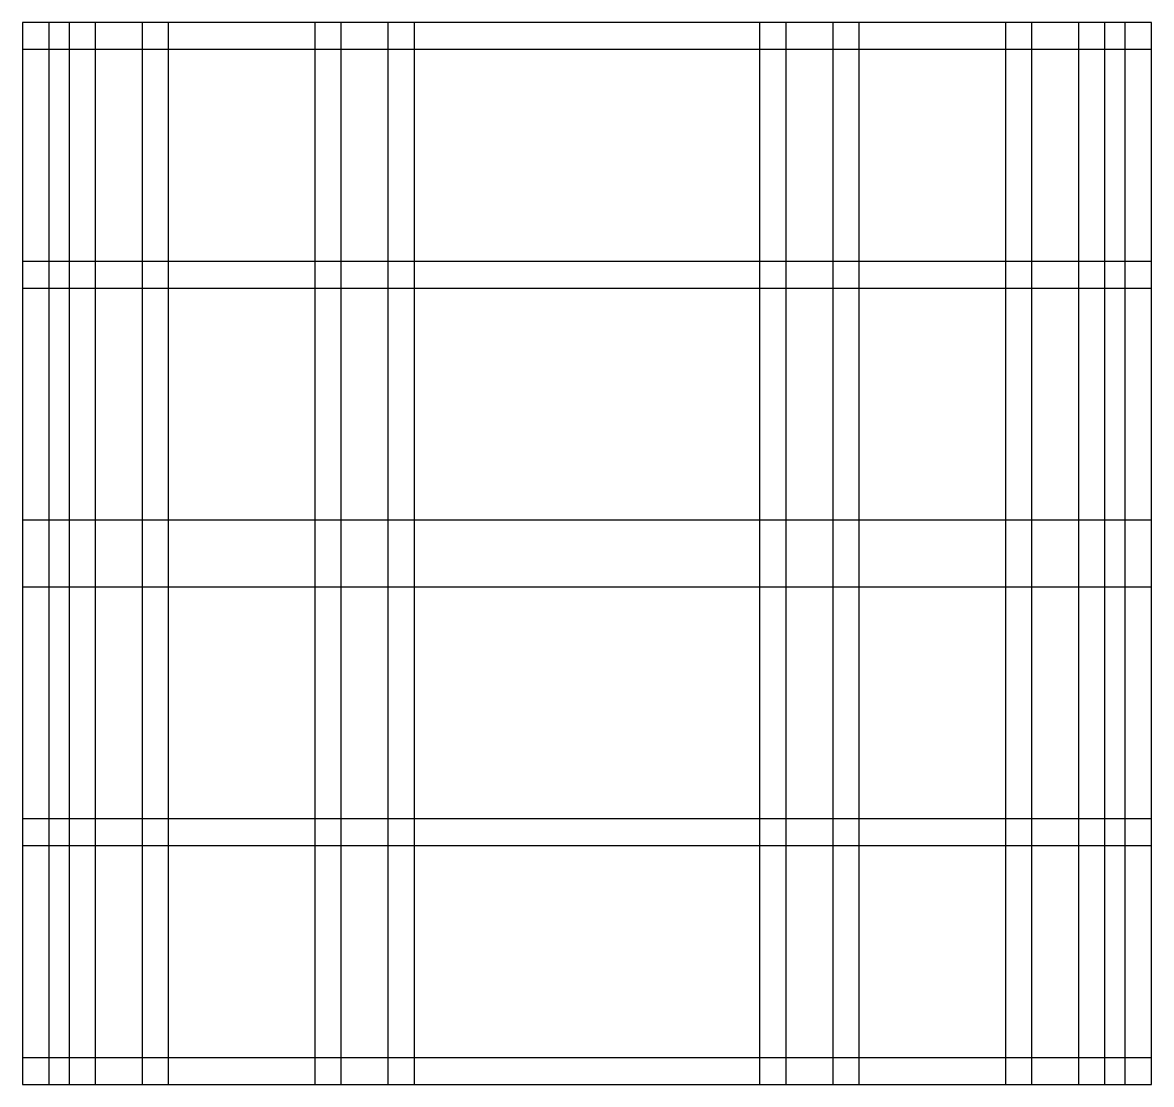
# Model space of a CAD drawing. Header units: metres. Extents: x -170 to 170, y -160 to 160.
import ezdxf

# ---------------------------------------------------------------- set-up
doc = ezdxf.new("R2010")
doc.units = ezdxf.units.M

msp = doc.modelspace()

# ---------------------------------------------------------------- linework, layer by layer
at = {"layer": 'PARAMETRIX'}
for p, q in [((-162, 160), (-170, 160)), ((-170, 160), (-170, -160)), ((170, 160), (-170, 160)), ((-170, 160), (-170, 152)), ((-162, -160), (-162, 160)), ((-148, 160), (-156, 160)), ((-156, 160), (-156, -160)), ((-148, -160), (-148, 160)), ((-126, 160), (-134, 160)), ((-134, 160), (-134, -160)), ((-126, -160), (-126, 160)), ((-74, 160), (-82, 160)), ((-82, 160), (-82, -160)), ((-74, -160), (-74, 160)), ((-52, 160), (-60, 160)), ((-60, 160), (-60, -160)), ((-52, -160), (-52, 160)), ((60, 160), (52, 160)), ((52, 160), (52, -160)), ((60, -160), (60, 160)), ((82, 160), (74, 160)), ((74, 160), (74, -160)), ((82, -160), (82, 160)), ((134, 160), (126, 160)), ((126, 160), (126, -160)), ((134, -160), (134, 160)), ((156, 160), (148, 160)), ((148, 160), (148, -160)), ((156, -160), (156, 160)), ((170, 160), (162, 160)), ((162, 160), (162, -160)), ((170, -160), (170, 160)), ((170, 152), (170, 160)), ((-170, 152), (170, 152)), ((170, 88), (-170, 88)), ((-170, 88), (-170, 80)), ((170, 80), (170, 88)), ((-170, 80), (170, 80)), ((170, 10), (-170, 10)), ((-170, 10), (-170, -10)), ((170, -10), (170, 10)), ((-170, -10), (170, -10)), ((170, -80), (-170, -80)), ((-170, -80), (-170, -88)), ((170, -88), (170, -80)), ((-170, -88), (170, -88)), ((170, -152), (-170, -152)), ((-170, -152), (-170, -160)), ((170, -160), (170, -152)), ((-170, -160), (-162, -160)), ((-170, -160), (170, -160)), ((-156, -160), (-148, -160)), ((-134, -160), (-126, -160)), ((-82, -160), (-74, -160)), ((-60, -160), (-52, -160)), ((52, -160), (60, -160)), ((74, -160), (82, -160)), ((126, -160), (134, -160)), ((148, -160), (156, -160)), ((162, -160), (170, -160))]:
    msp.add_line(p, q, dxfattribs=at)

doc.saveas('drawing.dxf')
